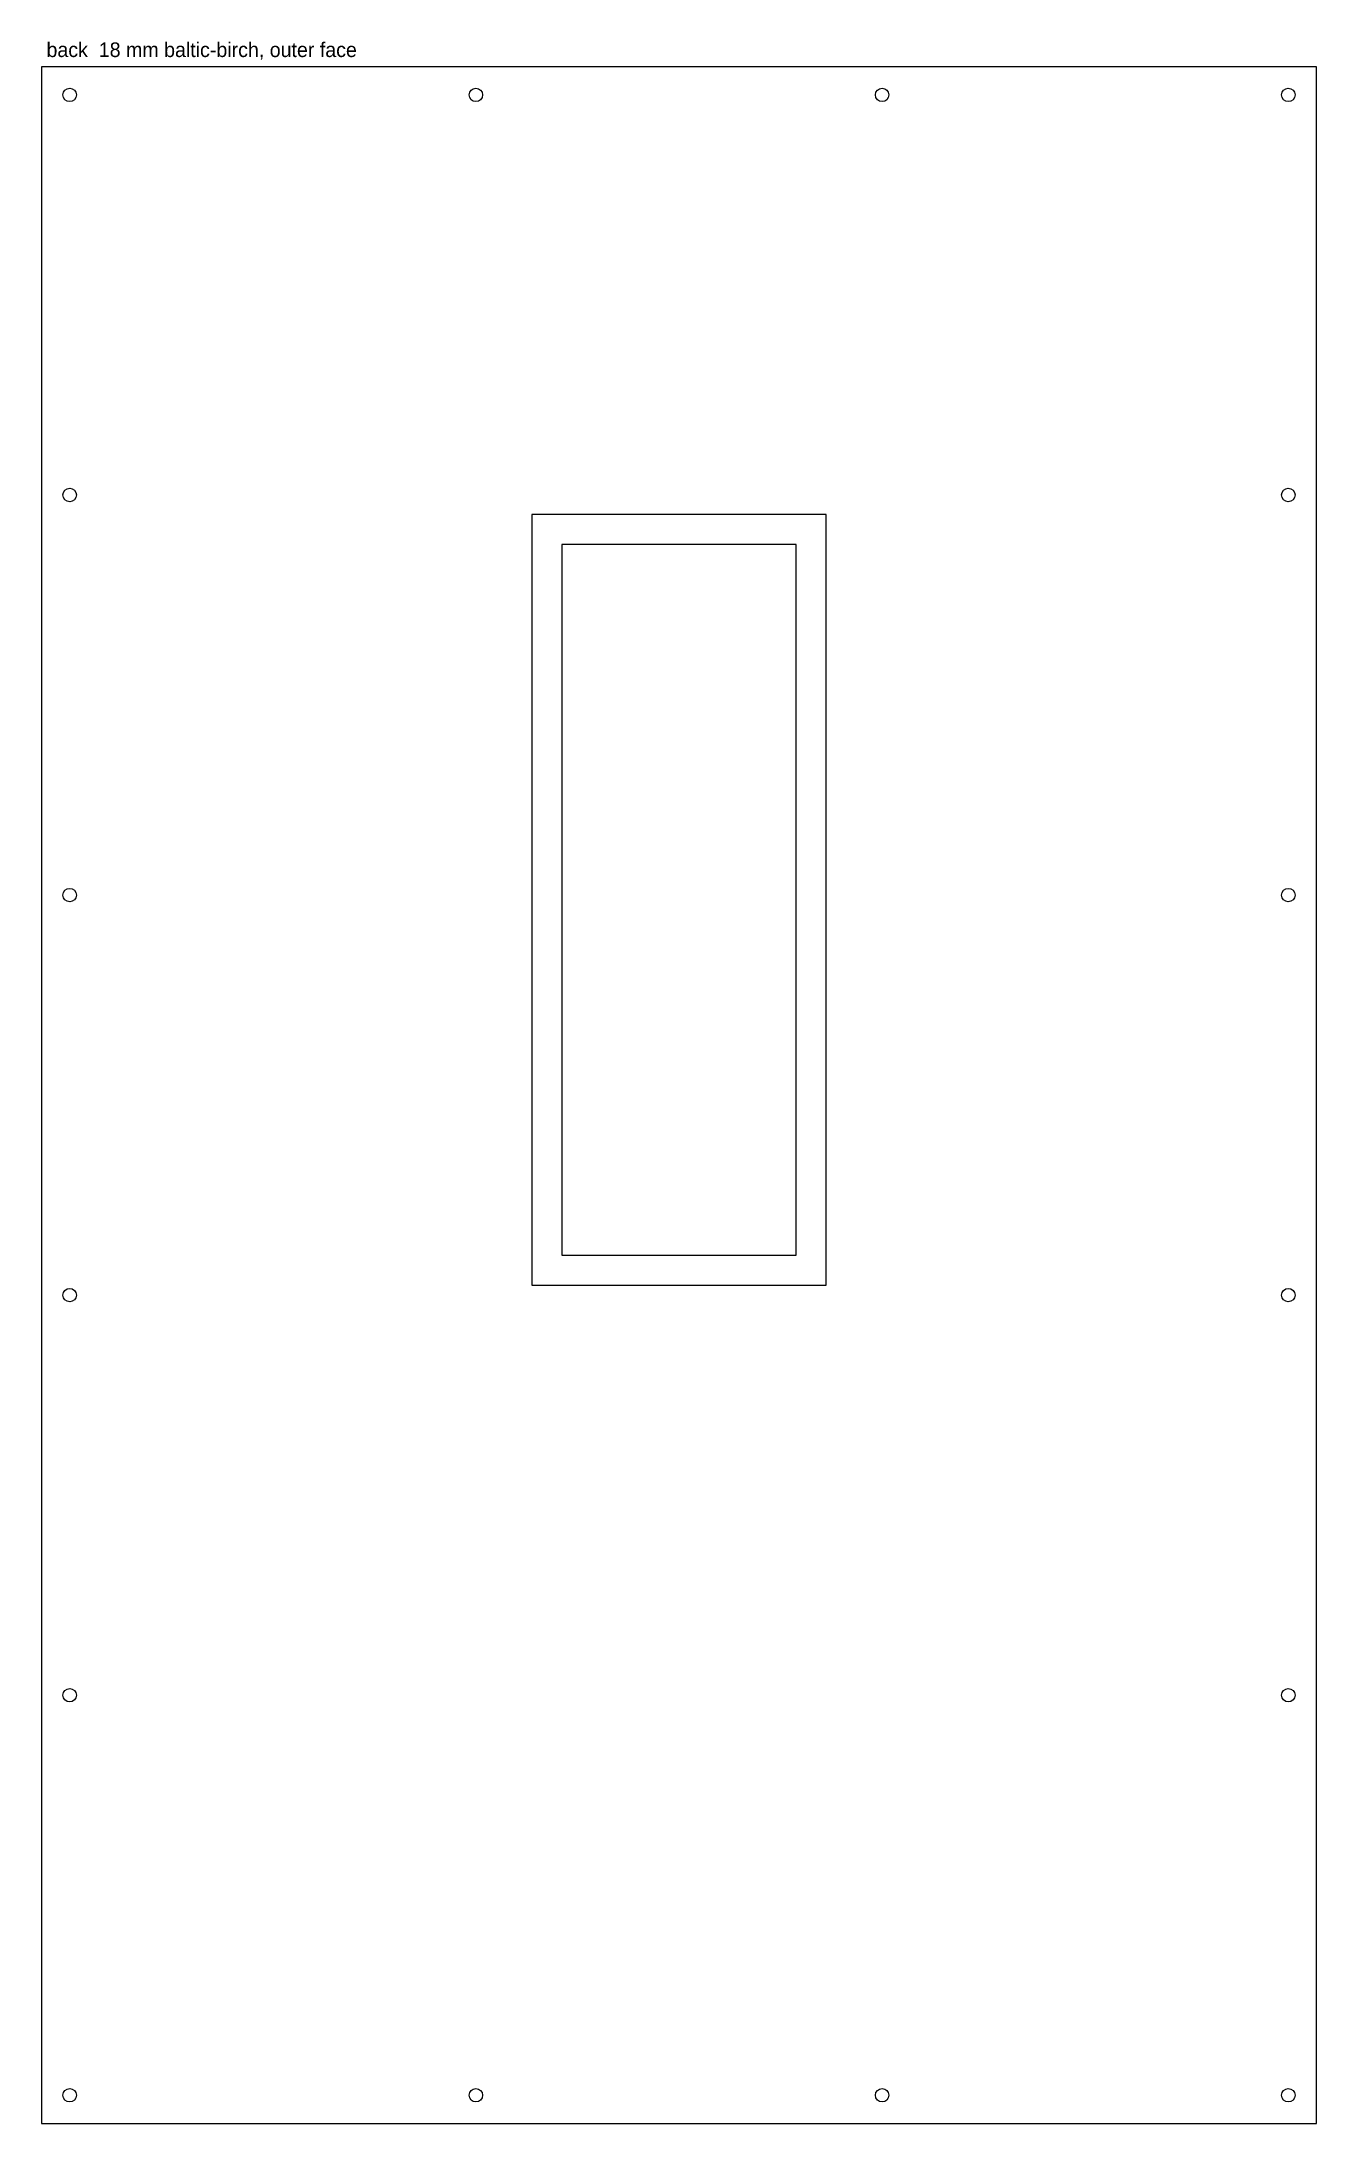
# Model space of a CAD drawing. Header units: millimetres. Extents: x 0 to 522, y 0 to 852.
import ezdxf

# ---------------------------------------------------------------- set-up
doc = ezdxf.new("R2010")
doc.units = ezdxf.units.MM
for name, color, linetype in [('CUT_INSIDE', 5, 'Continuous'), ('CUT_OUTSIDE', 1, 'Continuous'), ('NOTES', 7, 'Continuous'), ('POCKET_4.5MM', 3, 'Continuous')]:
    doc.layers.add(name, color=color, linetype=linetype)

msp = doc.modelspace()

# ---------------------------------------------------------------- linework, layer by layer
at = {"layer": 'CUT_INSIDE'}
msp.add_lwpolyline([(309, 646.5), (213, 646.5), (213, 355.5), (309, 355.5), (309, 646.5)], close=True, dxfattribs=at)
for centre in [(11.5, 830.5), (177.83, 830.5), (344.17, 830.5), (510.5, 830.5), (11.5, 666.7), (510.5, 666.7), (11.5, 502.9), (510.5, 502.9), (11.5, 339.1), (510.5, 339.1), (11.5, 175.3), (510.5, 175.3), (11.5, 11.5), (177.83, 11.5), (344.17, 11.5), (510.5, 11.5)]:
    msp.add_circle(centre, 2.75, dxfattribs=at)
at = {"layer": 'CUT_OUTSIDE'}
msp.add_lwpolyline([(0, 0), (522, 0), (522, 842), (0, 842), (0, 0)], close=True, dxfattribs=at)
at = {"layer": 'POCKET_4.5MM'}
msp.add_lwpolyline([(200.75, 343.25), (321.25, 343.25), (321.25, 658.75), (200.75, 658.75), (200.75, 343.25)], close=True, dxfattribs=at)

# ---------------------------------------------------------------- texts
at = {"layer": 'NOTES'}
msp.add_text('back  18 mm baltic-birch, outer face', height=6, dxfattribs=at).set_placement((2, 846))

doc.saveas('drawing.dxf')
